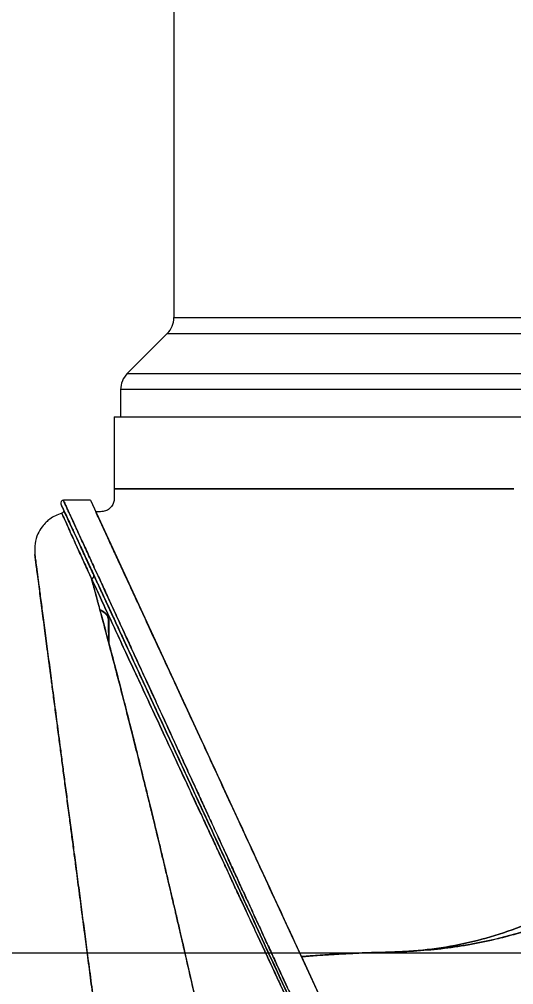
# Model space of a CAD drawing. Header units: millimetres. Extents: x 54 to 415, y 5 to 258.
# Drawn here: x 276.64 to 280.99, y 172.53 to 181.02 of the extents above; entities that cross this region are included whole.
import ezdxf

# ---------------------------------------------------------------- set-up
doc = ezdxf.new("R2010")
doc.units = ezdxf.units.MM
doc.linetypes.add('CENTERX2', pattern=[20.32, 12.7, -2.54, 2.54, -2.54])
doc.styles.add('SLDTEXTSTYLE0', font='TXT', dxfattribs={"width": 0.75})
doc.dimstyles.new('SLDDIMSTYLE0', dxfattribs={"dimtxt": 3.5, "dimasz": 3.302, "dimexe": 0, "dimexo": 0.0625, "dimgap": 0.875, "dimtad": 1, "dimlfac": 15, "dimrnd": 1e-09, "dimzin": 12, "dimdsep": 46, "dimtxsty": 'SLDTEXTSTYLE0', "dimsah": 1, "dimcen": 0.09, "dimadec": 0, "dimazin": 3, "dimtfac": 1, "dimtofl": 0, "dimtmove": 0, "dimatfit": 3, "dimfxl": 1, "dimfrac": 2, "dimtolj": 1, "dimtzin": 12, "dimarcsym": 0})

# ---------------------------------------------------------------- blocks, each defined once
blk = doc.blocks.new('_D')
at = {"color": 7, "linetype": 'Continuous', "lineweight": 0}
for p, q in [((233.7253, 171.8107), (233.7253, 86.7214)), ((347.0586, 171.8107), (347.0586, 86.7214)), ((233.7253, 87.7214), (347.0586, 87.7214))]:
    blk.add_line(p, q, dxfattribs=at)
for points in [[(233.7253, 87.7214), (237.0273, 87.2134), (237.0273, 88.2294)], [(347.0586, 87.7214), (343.7566, 88.2294), (343.7566, 87.2134)]]:
    blk.add_solid(points, dxfattribs=at)
at = {"color": 7, "linetype": 'Continuous', "lineweight": 0, "char_height": 3.5, "attachment_point": 1, "style": 'SLDTEXTSTYLE0'}
for s, insert in [('Recommended Reach Ø', (253.3497, 92.2331)), ('1700', (310.9053, 92.2331))]:
    blk.add_mtext(s, dxfattribs=dict(at, insert=insert))
blk = doc.blocks.new('_D_3')
at = {"color": 7, "linetype": 'Continuous', "lineweight": 0}
for p, q in [((228.3753, 171.8107), (228.3753, 71.8241)), ((352.4086, 171.8107), (352.4086, 71.8241)), ((228.3753, 72.8241), (352.4086, 72.8241))]:
    blk.add_line(p, q, dxfattribs=at)
for points in [[(228.3753, 72.8241), (231.6773, 72.3161), (231.6773, 73.3321)], [(352.4086, 72.8241), (349.1066, 73.3321), (349.1066, 72.3161)]]:
    blk.add_solid(points, dxfattribs=at)
at = {"color": 7, "linetype": 'Continuous', "lineweight": 0, "char_height": 3.5, "attachment_point": 1, "style": 'SLDTEXTSTYLE0'}
for s, insert in [('Max. working area', (261.3704, 77.3893)), ('%%c', (304.678, 77.3359)), ('1860,50', (309.9565, 77.3893))]:
    blk.add_mtext(s, dxfattribs=dict(at, insert=insert))

msp = doc.modelspace()

# ---------------------------------------------------------------- linework, layer by layer
at = {"color": 7, "linetype": 'Continuous', "lineweight": 15}
for p, q in [((278.00327, 195.58318), (278.00327, 178.3982)), ((278.00327, 178.3982), (284.68727, 178.3982)), ((277.94469, 178.25678), (277.59385, 177.90593)), ((277.94516, 178.25678), (284.74538, 178.25678)), ((277.59385, 177.90593), (285.0948, 177.90593)), ((277.53527, 177.76451), (277.53527, 177.52402)), ((285.15527, 177.76451), (277.53527, 177.76451)), ((277.4786, 177.52402), (277.4786, 176.88982)), ((277.47892, 177.52402), (285.21162, 177.52402)), ((277.53527, 177.52402), (285.15527, 177.52402)), ((277.4786, 176.89069), (277.49198, 176.89069)), ((277.49198, 176.89069), (277.4786, 176.89069)), ((277.49198, 176.89069), (277.49234, 176.89069)), ((277.49234, 176.89069), (277.49198, 176.89069)), ((277.49234, 176.89069), (277.52299, 176.89069)), ((277.52299, 176.89069), (277.49234, 176.89069)), ((277.52299, 176.89069), (277.53735, 176.89069)), ((277.53735, 176.89039), (277.52299, 176.89069)), ((277.53735, 176.89069), (277.60039, 176.89069)), ((277.60039, 176.89069), (277.53735, 176.89039)), ((277.60039, 176.89069), (277.61388, 176.89078)), ((277.60114, 176.89069), (277.60039, 176.89069)), ((277.61388, 176.89078), (277.60114, 176.89069)), ((277.83429, 176.89069), (277.99664, 176.89069)), ((277.83979, 176.89069), (277.83429, 176.89069)), ((277.99664, 176.89069), (277.83979, 176.89069)), ((277.99664, 176.89069), (278.03217, 176.89069)), ((278.03217, 176.89069), (277.99664, 176.89069)), ((278.03217, 176.89069), (278.18689, 176.89069)), ((278.18689, 176.89069), (278.03217, 176.89069)), ((278.60007, 176.89069), (278.74064, 176.89069)), ((278.74064, 176.89069), (278.60007, 176.89069)), ((278.74064, 176.89069), (278.85982, 176.89069)), ((278.85982, 176.89069), (278.74064, 176.89069)), ((278.85982, 176.89069), (279.04769, 176.89069)), ((279.04769, 176.89069), (278.85982, 176.89069)), ((279.04769, 176.89069), (279.14029, 176.89069)), ((279.14029, 176.89069), (279.04769, 176.89069)), ((279.35231, 176.89069), (279.14029, 176.89069)), ((279.69696, 176.89069), (279.35231, 176.89069)), ((279.69696, 176.89069), (280.02279, 176.89069)), ((279.69861, 176.89069), (279.69696, 176.89069)), ((280.02279, 176.89069), (279.69861, 176.89069)), ((280.02279, 176.89069), (280.03539, 176.89069)), ((280.03539, 176.89069), (280.02279, 176.89069)), ((280.03539, 176.89069), (280.35744, 176.89069)), ((280.35744, 176.89069), (280.03539, 176.89069)), ((280.35744, 176.89069), (280.35965, 176.89069)), ((280.35965, 176.89069), (280.35744, 176.89069)), ((280.35965, 176.89069), (280.4129, 176.89069)), ((280.4129, 176.89069), (280.35965, 176.89069)), ((280.4129, 176.89069), (280.77074, 176.89069)), ((280.77074, 176.89069), (280.4129, 176.89069)), ((280.77074, 176.89069), (280.99266, 176.89069)), ((280.99266, 176.89069), (280.77074, 176.89069)), ((280.99266, 176.89069), (280.99597, 176.89069)), ((280.99597, 176.89069), (280.99266, 176.89069)), ((277.26906, 176.79069), (277.03099, 176.79069)), ((277.26906, 176.79069), (280.93962, 168.85829)), ((277.43058, 175.74024), (277.43058, 175.59818)), ((277.43058, 175.59818), (277.43058, 175.74024)), ((277.4302, 175.54063), (277.43058, 175.59818)), ((277.43058, 175.59818), (277.43032, 175.53828)), ((278.80442, 172.82402), (278.73987, 172.96268)), ((278.73987, 172.96268), (278.80439, 172.82403)), ((279.12633, 172.77698), (279.12625, 172.77715)), ((279.12625, 172.77715), (279.12633, 172.77698)), ((279.12633, 172.77698), (280.89378, 168.95736))]:
    msp.add_line(p, q, dxfattribs=at)
at = {"color": 7, "linetype": 'CENTERX2', "lineweight": 0}
msp.add_line((233.72527, 172.81069), (347.0586, 172.81069), dxfattribs=at)
msp.add_circle((290.39194, 172.81069), 62.01667, dxfattribs=at)
at = {"color": 7, "linetype": 'Continuous', "lineweight": 15}
for centre, radius, start, end in [((277.80327, 178.3982), 0.2, 315, 0), ((277.73527, 177.76451), 0.2, 135, 180), ((277.03114, 176.76736), 0.02333, 90, 204.831429), ((277.43058, 175.60767), 0.13257, 89.99994, 91.381983)]:
    msp.add_arc(centre, radius, start, end, dxfattribs=at)
msp.add_ellipse((285.25186, 172.81069), major_axis=(0, 54.03554), ratio=0.9535684, start_param=0, end_param=3.1415927, dxfattribs=at)
for points, knots in [([(277.4786, 176.89272), (277.47919, 176.86803), (277.48008, 176.83065), (277.47743, 176.78036), (277.46268, 176.74432), (277.43661, 176.715), (277.40087, 176.69433), (277.35791, 176.68955), (277.32869, 176.68996), (277.31364, 176.69018)], [0, 0, 0, 0, 0.2347526, 0.3553472, 0.4747301, 0.5961563, 0.7221393, 0.8567901, 1, 1, 1, 1]), ([(277.70733, 176.89069), (277.68904, 176.89076), (277.65522, 176.8909), (277.62727, 176.89082), (277.61444, 176.89078)], [0, 0, 0, 0, 0.54090523, 1, 1, 1, 1]), ([(277.61444, 176.89078), (277.62474, 176.89081), (277.64712, 176.89088), (277.68726, 176.89078), (277.7334, 176.89056), (277.78255, 176.89051), (277.81732, 176.89063), (277.83429, 176.89069)], [0, 0, 0, 0, 0.1770713, 0.3849777, 0.6051147, 0.807277, 1, 1, 1, 1]), ([(277.83429, 176.89069), (277.81256, 176.89062), (277.76683, 176.89048), (277.72781, 176.89062), (277.70733, 176.89069)], [0, 0, 0, 0, 0.4751807, 1, 1, 1, 1]), ([(280.65936, 168.87089), (280.65861, 168.87252), (280.6571, 168.87578), (280.64493, 168.90208), (280.62558, 168.94391), (280.59838, 169.00268), (280.56368, 169.07768), (280.52156, 169.16869), (280.47221, 169.27535), (280.41585, 169.39714), (280.35273, 169.53356), (280.28309, 169.68404), (280.20727, 169.84791), (280.12007, 170.03634), (280.02052, 170.25149), (279.90789, 170.49488), (279.78863, 170.75261), (279.66353, 171.02297), (279.53333, 171.30435), (279.39882, 171.59503), (279.26085, 171.89319), (279.12023, 172.19709), (278.97789, 172.5047), (278.83466, 172.81423), (278.69143, 173.12377), (278.54908, 173.43139), (278.40846, 173.73528), (278.2705, 174.03343), (278.13599, 174.32411), (278.00579, 174.60549), (277.88068, 174.87586), (277.76142, 175.13359), (277.6488, 175.37697), (277.54924, 175.59212), (277.46205, 175.78055), (277.38622, 175.94442), (277.31659, 176.0949), (277.25347, 176.23131), (277.19711, 176.35311), (277.14776, 176.45976), (277.10564, 176.55078), (277.07094, 176.62577), (277.04375, 176.68454), (277.02439, 176.72637), (277.01222, 176.75266), (277.01071, 176.75593), (277.00996, 176.75756)], [0, 0, 0, 0, 0.0198086, 0.0396563, 0.0595169, 0.0794327, 0.0994376, 0.1195034, 0.1396681, 0.1599611, 0.1803482, 0.2008618, 0.2215253, 0.2422969, 0.2673997, 0.2927058, 0.3181682, 0.3438171, 0.3695967, 0.3955079, 0.4215444, 0.4476415, 0.473816, 0.5, 0.5261858, 0.5523612, 0.5784583, 0.6044939, 0.6304033, 0.6561847, 0.6818344, 0.7072968, 0.7326021, 0.7577031, 0.7784771, 0.7991405, 0.8196518, 0.8400412, 0.8603342, 0.8804966, 0.9005647, 0.9205697, 0.9404831, 0.9603461, 0.9801926, 1, 1, 1, 1]), ([(277.00996, 176.75756), (277.01071, 176.75593), (277.01222, 176.75267), (277.02439, 176.72637), (277.04375, 176.68454), (277.07094, 176.62577), (277.10565, 176.55077), (277.14776, 176.45975), (277.19711, 176.3531), (277.25347, 176.2313), (277.3166, 176.09489), (277.38623, 175.94441), (277.46206, 175.78054), (277.54925, 175.59211), (277.6488, 175.37696), (277.76143, 175.13357), (277.88069, 174.87584), (278.00579, 174.60547), (278.136, 174.3241), (278.2705, 174.03342), (278.40847, 173.73526), (278.54909, 173.43136), (278.69144, 173.12375), (278.83466, 172.81422), (278.9779, 172.50468), (279.12024, 172.19706), (279.26086, 171.89316), (279.39883, 171.59502), (279.53333, 171.30434), (279.66354, 171.02296), (279.78864, 170.75259), (279.90791, 170.49485), (280.02052, 170.25147), (280.12008, 170.03633), (280.20727, 169.8479), (280.2831, 169.68403), (280.35273, 169.53355), (280.41585, 169.39713), (280.47221, 169.27534), (280.52156, 169.16869), (280.56368, 169.07767), (280.59838, 169.00267), (280.62558, 168.9439), (280.64493, 168.90208), (280.6571, 168.87578), (280.65861, 168.87252), (280.65936, 168.87089)], [0, 0, 0, 0, 0.0198086, 0.0396563, 0.0595169, 0.0794327, 0.0994376, 0.1195034, 0.1396681, 0.1599611, 0.1803482, 0.2008618, 0.2215253, 0.2422969, 0.2673997, 0.2927058, 0.3181682, 0.3438171, 0.3695967, 0.3955079, 0.4215444, 0.4476415, 0.473816, 0.5, 0.5261858, 0.5523612, 0.5784583, 0.6044939, 0.6304033, 0.6561847, 0.6818344, 0.7072968, 0.7326021, 0.7577031, 0.7784771, 0.7991405, 0.8196518, 0.8400412, 0.8603342, 0.8804966, 0.9005647, 0.9205697, 0.9404831, 0.9603461, 0.9801926, 1, 1, 1, 1]), ([(277.03211, 176.70969), (277.03268, 176.70826), (277.03387, 176.7053), (277.03447, 176.70036), (277.03405, 176.69518), (277.03242, 176.69009), (277.02967, 176.68551), (277.02605, 176.68177), (277.02193, 176.67897), (277.01892, 176.67791), (277.01746, 176.67739)], [0, 0, 0, 0, 0.1147977, 0.2378667, 0.3671662, 0.4998388, 0.632536, 0.7619054, 0.8850791, 1, 1, 1, 1]), ([(277.03127, 176.79039), (277.0304, 176.79046), (277.02866, 176.79059), (277.02688, 176.79027), (277.02598, 176.79011)], [0, 0, 0, 0, 0.4997906, 1, 1, 1, 1]), ([(277.03114, 176.79069), (277.0315, 176.78989), (277.03224, 176.7883), (277.03817, 176.77541), (277.04764, 176.75482), (277.06278, 176.7219), (277.08551, 176.67251), (277.11811, 176.60164), (277.15846, 176.51389), (277.20681, 176.40882), (277.26333, 176.28595), (277.32199, 176.15841), (277.38069, 176.03082), (277.43769, 175.90693), (277.49928, 175.77303), (277.56179, 175.63711), (277.62465, 175.5005), (277.68733, 175.36426), (277.7537, 175.21996), (277.82224, 175.07094), (277.88168, 174.94171), (277.93071, 174.83516), (277.96996, 174.74986), (278.01042, 174.66191), (278.05209, 174.57132), (278.09497, 174.47808), (278.13906, 174.38221), (278.18754, 174.27681), (278.24116, 174.16028), (278.30066, 174.03098), (278.36348, 173.89443), (278.42962, 173.75063), (278.49561, 173.60711), (278.5556, 173.47671), (278.60953, 173.35947), (278.65797, 173.25417), (278.70395, 173.15421), (278.74946, 173.05531), (278.79949, 172.94654), (278.83601, 172.86714), (278.85584, 172.82402)], [0, 0, 0, 0, 0.0276536, 0.0553584, 0.0831266, 0.1109703, 0.150078, 0.1895562, 0.2294361, 0.270431, 0.3121287, 0.3545579, 0.3861821, 0.4184114, 0.4512556, 0.4847237, 0.5132626, 0.5424863, 0.5723993, 0.6030057, 0.6323053, 0.6481609, 0.6643189, 0.6807795, 0.6975432, 0.7146103, 0.731981, 0.7496558, 0.7713507, 0.7940927, 0.8178821, 0.8427192, 0.8686045, 0.891674, 0.9093658, 0.9282732, 0.9451023, 0.9599585, 0.9782578, 1, 1, 1, 1]), ([(278.85584, 172.82402), (278.83868, 172.86132), (278.80667, 172.93091), (278.76213, 173.02776), (278.72441, 173.10975), (278.68622, 173.19275), (278.64179, 173.28934), (278.59038, 173.4011), (278.53458, 173.52239), (278.48207, 173.63655), (278.43193, 173.7456), (278.38694, 173.84343), (278.34345, 173.93797), (278.30147, 174.02923), (278.26099, 174.1172), (278.22201, 174.2019), (278.16239, 174.33147), (278.08391, 174.50214), (277.98892, 174.70867), (277.89816, 174.9059), (277.80967, 175.09826), (277.72355, 175.28553), (277.64162, 175.4636), (277.55942, 175.64225), (277.4781, 175.81907), (277.399, 175.99103), (277.32739, 176.14665), (277.26333, 176.28595), (277.20681, 176.40881), (277.16238, 176.50538), (277.1279, 176.58035), (277.10135, 176.63808), (277.07903, 176.68657), (277.05928, 176.72949), (277.04365, 176.76349), (277.0331, 176.78644), (277.03179, 176.78927), (277.03114, 176.79069)], [0, 0, 0, 0, 0.0188079, 0.0350982, 0.0488707, 0.0602276, 0.0770744, 0.0977925, 0.116988, 0.1389016, 0.1562483, 0.1731198, 0.1895164, 0.2054379, 0.2208847, 0.2358567, 0.2503541, 0.2900794, 0.3282382, 0.3648346, 0.4023529, 0.441114, 0.4787513, 0.5152736, 0.5597545, 0.603133, 0.6454312, 0.6878602, 0.729559, 0.7705564, 0.8005074, 0.8302289, 0.859734, 0.8890359, 0.9261406, 0.963119, 1, 1, 1, 1]), ([(277.29926, 176.13236), (277.27823, 176.1778), (277.2362, 176.26863), (277.18281, 176.38401), (277.13683, 176.48339), (277.09908, 176.56496), (277.06935, 176.6292), (277.04804, 176.67526), (277.03512, 176.70318), (277.03072, 176.71269), (277.03489, 176.70367), (277.04768, 176.67604), (277.06879, 176.63042), (277.09824, 176.56678), (277.13588, 176.48543), (277.18205, 176.38566), (277.23574, 176.26963), (277.27805, 176.17819), (277.29923, 176.13242)], [0, 0, 0, 0, 0.0624772, 0.1248734, 0.1868875, 0.2492442, 0.3118258, 0.374594, 0.436886, 0.4990272, 0.5616153, 0.6244268, 0.6867534, 0.7489651, 0.8117463, 0.8742418, 0.9370629, 1, 1, 1, 1]), ([(277.01669, 176.67717), (276.99776, 176.67052), (276.96089, 176.65757), (276.9156, 176.62908), (276.87629, 176.59605), (276.83863, 176.55354), (276.80221, 176.4915), (276.77577, 176.40829), (276.77867, 176.34637), (276.7802, 176.31383)], [0, 0, 0, 0, 0.1274211, 0.24824, 0.3381719, 0.4540038, 0.6079955, 0.7939437, 1, 1, 1, 1]), ([(277.27827, 176.10229), (277.25757, 176.14777), (277.21619, 176.2387), (277.16369, 176.35431), (277.1187, 176.45354), (277.08204, 176.53451), (277.05338, 176.59792), (277.0329, 176.64326), (277.01992, 176.67202), (277.0183, 176.67561), (277.0175, 176.6774)], [0, 0, 0, 0, 0.1255881, 0.251036, 0.3765561, 0.5010992, 0.6252493, 0.7496895, 0.8750498, 1, 1, 1, 1]), ([(277.0175, 176.6774), (277.0183, 176.67562), (277.0199, 176.67207), (277.03284, 176.64339), (277.0534, 176.59787), (277.08233, 176.53387), (277.11919, 176.45246), (277.16408, 176.35345), (277.21634, 176.23838), (277.25759, 176.14773), (277.2783, 176.10223)], [0, 0, 0, 0, 0.1246932, 0.2493483, 0.374646, 0.5005355, 0.6253864, 0.7497547, 0.874378, 1, 1, 1, 1]), ([(279.12625, 172.77715), (279.07305, 172.89211), (278.96629, 173.12282), (278.80572, 173.46984), (278.64535, 173.81642), (278.48867, 174.155), (278.33758, 174.48153), (278.19228, 174.79553), (278.05197, 175.09875), (277.92209, 175.37944), (277.80395, 175.63473), (277.69732, 175.86518), (277.60008, 176.07533), (277.51767, 176.25341), (277.45022, 176.39918), (277.39966, 176.50846), (277.36186, 176.59015), (277.33549, 176.64713), (277.31925, 176.68221), (277.31415, 176.69324), (277.31782, 176.68531), (277.32788, 176.66357), (277.34463, 176.62738), (277.3681, 176.57665), (277.40117, 176.50519), (277.44607, 176.40816), (277.50523, 176.28031), (277.57474, 176.13009), (277.65346, 175.95997), (277.74017, 175.77259), (277.83436, 175.56903), (277.93643, 175.34845), (278.04813, 175.10706), (278.16892, 174.84601), (278.29907, 174.56475), (278.43548, 174.26996), (278.57326, 173.97219), (278.71058, 173.67543), (278.84691, 173.38082), (278.98579, 173.08068), (279.07935, 172.87851), (279.12625, 172.77715)], [0, 0, 0, 0, 0.0295512, 0.0593071, 0.0897129, 0.1203456, 0.1498979, 0.1796666, 0.2101378, 0.2408616, 0.2691409, 0.2976401, 0.3268704, 0.3563716, 0.3822961, 0.4084335, 0.4309134, 0.4535465, 0.4766752, 0.4999793, 0.5181198, 0.5363591, 0.5545986, 0.5729655, 0.5915318, 0.6155736, 0.6397886, 0.6645248, 0.6894303, 0.7137689, 0.7382533, 0.763178, 0.7882471, 0.8150408, 0.8420026, 0.869479, 0.8971277, 0.92251, 0.9480237, 0.973943, 1, 1, 1, 1]), ([(276.78019, 176.31385), (276.78056, 176.31105), (276.7813, 176.30545), (276.78727, 176.2601), (276.79658, 176.1894), (276.80945, 176.0916), (276.82565, 175.9686), (276.84506, 175.82118), (276.86723, 175.65275), (276.88421, 175.52376), (276.89264, 175.45973)], [0, 0, 0, 0, 0.1254475, 0.25163, 0.3777453, 0.5032769, 0.6272929, 0.7520666, 0.8769261, 1, 1, 1, 1]), ([(277.59607, 170.11665), (277.5958, 170.11874), (277.59525, 170.12289), (277.59074, 170.15716), (277.58351, 170.21206), (277.57383, 170.28561), (277.56236, 170.37273), (277.54954, 170.47008), (277.53483, 170.58183), (277.51822, 170.70798), (277.50165, 170.83384), (277.48582, 170.95412), (277.47124, 171.0648), (277.45587, 171.18159), (277.43919, 171.30824), (277.42138, 171.44354), (277.40395, 171.57595), (277.38981, 171.68337), (277.37906, 171.76499), (277.37044, 171.83047), (277.36174, 171.89655), (277.35296, 171.96323), (277.34434, 172.02873), (277.3289, 172.14605), (277.31222, 172.27273), (277.29369, 172.41346), (277.28068, 172.5123), (277.26714, 172.61515), (277.25345, 172.71911), (277.24327, 172.79646), (277.23666, 172.84662), (277.23369, 172.86924), (277.2307, 172.89188), (277.22772, 172.91454), (277.22473, 172.93723), (277.22174, 172.95994), (277.21838, 172.98551), (277.21463, 173.01396), (277.21051, 173.0453), (277.20511, 173.08629), (277.19153, 173.18943), (277.16974, 173.35497), (277.14758, 173.52329), (277.13197, 173.64188), (277.12283, 173.71129), (277.11374, 173.78031), (277.10471, 173.84894), (277.09572, 173.91716), (277.08276, 174.01567), (277.06589, 174.14375), (277.04562, 174.29776), (277.02597, 174.44698), (277.007, 174.59111), (276.98755, 174.7388), (276.9678, 174.88884), (276.94793, 175.03974), (276.93361, 175.14854), (276.92426, 175.21952), (276.91953, 175.25551), (276.91485, 175.29103), (276.91025, 175.32597), (276.90579, 175.35985), (276.90147, 175.39268), (276.89727, 175.4246), (276.88584, 175.5114), (276.8713, 175.6218), (276.85465, 175.74831), (276.84197, 175.84463), (276.83042, 175.93238), (276.81896, 176.01937), (276.80814, 176.1016), (276.79851, 176.1747), (276.79181, 176.22564), (276.78716, 176.26093), (276.78399, 176.28505), (276.78177, 176.30191), (276.78043, 176.31205), (276.78027, 176.31325), (276.78019, 176.31385)], [0, 0, 0, 0, 0.0270926, 0.0539161, 0.0806721, 0.1075636, 0.1306659, 0.1535975, 0.1764859, 0.1994588, 0.2226429, 0.2388903, 0.2550446, 0.2711481, 0.2876537, 0.3056419, 0.3229882, 0.3365398, 0.3441652, 0.3517699, 0.3593579, 0.3669333, 0.3745003, 0.3814662, 0.4061732, 0.4160841, 0.4269505, 0.4378543, 0.4488074, 0.4598219, 0.462186, 0.4645505, 0.4669155, 0.4692811, 0.4716474, 0.4740146, 0.4763827, 0.4796408, 0.4829013, 0.4861645, 0.4924327, 0.5150668, 0.5377274, 0.545039, 0.5523312, 0.5596076, 0.5668716, 0.574127, 0.5813772, 0.5984658, 0.615593, 0.6320627, 0.6485092, 0.6649739, 0.683917, 0.7027643, 0.7215802, 0.7264733, 0.7313679, 0.7362652, 0.7411665, 0.7460128, 0.7506665, 0.7553164, 0.7599637, 0.7891639, 0.8070567, 0.8248082, 0.8424743, 0.8601115, 0.8829941, 0.905394, 0.9272883, 0.9415584, 0.9568165, 0.9719012, 0.9859826, 1, 1, 1, 1]), ([(277.29923, 176.13242), (277.29983, 176.13066), (277.30098, 176.12726), (277.3005, 176.12193), (277.29893, 176.11745), (277.2968, 176.11393), (277.29451, 176.11117), (277.29138, 176.10825), (277.28729, 176.10554), (277.28253, 176.10348), (277.2796, 176.10278), (277.27827, 176.10246)], [0, 0, 0, 0, 0.149615, 0.2887585, 0.4079663, 0.5014274, 0.5812587, 0.6566935, 0.7920158, 0.9060922, 1, 1, 1, 1]), ([(277.2783, 176.1024), (277.27962, 176.10272), (277.28254, 176.10341), (277.28729, 176.10547), (277.29239, 176.10883), (277.29671, 176.11341), (277.29957, 176.11858), (277.3008, 176.12361), (277.30074, 176.12831), (277.29974, 176.13105), (277.29926, 176.13236)], [0, 0, 0, 0, 0.093405, 0.2072848, 0.3428127, 0.4983102, 0.6335734, 0.76449, 0.8874194, 1, 1, 1, 1]), ([(277.29923, 176.13242), (277.31282, 176.10305), (277.34005, 176.0442), (277.38412, 175.94896), (277.43194, 175.84562), (277.48391, 175.73331), (277.54014, 175.6118), (277.60071, 175.4809), (277.66573, 175.34039), (277.7353, 175.19003), (277.80937, 175.02996), (277.88795, 174.86015), (277.97105, 174.68057), (278.06449, 174.47863), (278.16874, 174.25333), (278.28508, 174.00191), (278.40589, 173.74083), (278.53082, 173.47084), (278.65968, 173.19236), (278.7909, 172.9088), (278.92421, 172.6207), (279.0577, 172.33221), (279.19075, 172.04469), (279.32206, 171.76091), (279.4506, 171.48312), (279.57529, 171.21367), (279.69504, 170.95487), (279.8094, 170.70774), (279.91102, 170.48811), (280.00095, 170.29377), (280.07997, 170.12301), (280.15336, 169.9644), (280.22116, 169.81789), (280.28334, 169.68351), (280.3397, 169.56172), (280.39041, 169.45212), (280.43561, 169.35444), (280.4753, 169.26866), (280.50977, 169.19417), (280.53925, 169.13046), (280.56543, 169.0739), (280.58771, 169.02574), (280.60521, 168.98792), (280.61711, 168.96219), (280.62431, 168.94665), (280.62518, 168.94477), (280.62562, 168.94382)], [0, 0, 0, 0, 0.015782, 0.0316146, 0.047527, 0.0649412, 0.0824198, 0.0999994, 0.1191288, 0.1383288, 0.1576444, 0.1784923, 0.1994074, 0.2204433, 0.2473921, 0.27443, 0.3023012, 0.3308728, 0.3595474, 0.389239, 0.4189058, 0.4488829, 0.4789949, 0.5090783, 0.5390424, 0.5688409, 0.5982998, 0.6272614, 0.6560892, 0.6791643, 0.7020756, 0.7249023, 0.7465017, 0.7679548, 0.7893336, 0.8093157, 0.829183, 0.8489979, 0.8673451, 0.8856135, 0.9038552, 0.9239789, 0.9440494, 0.9632808, 0.9816372, 1, 1, 1, 1]), ([(280.62562, 168.94382), (280.62531, 168.94448), (280.62471, 168.94579), (280.61979, 168.95642), (280.61171, 168.97388), (280.59986, 168.99948), (280.58399, 169.03378), (280.56389, 169.07722), (280.53927, 169.13043), (280.50978, 169.19414), (280.47532, 169.26862), (280.43563, 169.35439), (280.39043, 169.45208), (280.33618, 169.56932), (280.27158, 169.70893), (280.19463, 169.87521), (280.10989, 170.05834), (280.01734, 170.25837), (279.91684, 170.47556), (279.80944, 170.70764), (279.6951, 170.95475), (279.57535, 171.21353), (279.45066, 171.48301), (279.32212, 171.76078), (279.19081, 172.04456), (279.05778, 172.33205), (278.92429, 172.62054), (278.79096, 172.90866), (278.66686, 173.17686), (278.55206, 173.42495), (278.44679, 173.65245), (278.34451, 173.87348), (278.24549, 174.08748), (278.14997, 174.29391), (278.05847, 174.49164), (277.97112, 174.68042), (277.88802, 174.85999), (277.80944, 175.02981), (277.73537, 175.18989), (277.6658, 175.34024), (277.5967, 175.48956), (277.5286, 175.63674), (277.46299, 175.77851), (277.40314, 175.90786), (277.34846, 176.02602), (277.31564, 176.09696), (277.29926, 176.13236)], [0, 0, 0, 0, 0.0152992, 0.0305932, 0.0459147, 0.0626307, 0.0793616, 0.0961494, 0.1143796, 0.1326481, 0.1510068, 0.1708102, 0.1906775, 0.2106712, 0.2363182, 0.2621097, 0.2887796, 0.3162284, 0.343907, 0.3727222, 0.4016878, 0.4311464, 0.4609406, 0.4909172, 0.5209876, 0.5511039, 0.581081, 0.6107434, 0.6404476, 0.6643431, 0.6881647, 0.7119829, 0.7345874, 0.757092, 0.779559, 0.8005831, 0.8214983, 0.842358, 0.861662, 0.8808622, 0.9000034, 0.9210724, 0.9420232, 0.9620285, 0.9810507, 1, 1, 1, 1]), ([(277.35291, 175.82771), (277.33928, 175.87864), (277.31326, 175.97592), (277.28956, 176.06163), (277.27827, 176.10246)], [0, 0, 0, 0, 0.5235279, 1, 1, 1, 1]), ([(277.51298, 175.59818), (277.48365, 175.6612), (277.42572, 175.78568), (277.3473, 175.95417), (277.30109, 176.05345), (277.27827, 176.10246)], [0, 0, 0, 0, 0.3416783, 0.6749484, 1, 1, 1, 1]), ([(277.2783, 176.1024), (277.30111, 176.05339), (277.34732, 175.95413), (277.42573, 175.78565), (277.48366, 175.66119), (277.51298, 175.59818)], [0, 0, 0, 0, 0.3250529, 0.6583229, 1, 1, 1, 1]), ([(277.2783, 176.1024), (277.28987, 176.06033), (277.30158, 176.01774), (277.3142, 175.97148), (277.31486, 175.96908), (277.31663, 175.9626), (277.32006, 175.95001), (277.3257, 175.92913), (277.33192, 175.90576), (277.33794, 175.88279), (277.34296, 175.86326), (277.34746, 175.84544), (277.35025, 175.83406), (277.35157, 175.82869)], [0, 0, 0, 0, 0.49246178, 0.49852809, 0.50729528, 0.51876335, 0.5693728, 0.64429001, 0.74351483, 0.81735684, 0.8847183, 0.9455993, 1, 1, 1, 1]), ([(277.43058, 175.74024), (277.42947, 175.74931), (277.42725, 175.76743), (277.40983, 175.79205), (277.38519, 175.81353), (277.36273, 175.82365), (277.35157, 175.82869)], [0, 0, 0, 0, 0.2508895, 0.501317, 0.7521105, 1, 1, 1, 1]), ([(277.35157, 175.8286), (277.35834, 175.82431), (277.37095, 175.81633), (277.39009, 175.80436), (277.40236, 175.79336), (277.41044, 175.78413), (277.41522, 175.77757), (277.42379, 175.7635), (277.42578, 175.75062), (277.42738, 175.7402)], [0, 0, 0, 0, 0.1778933, 0.3312313, 0.4971838, 0.5672721, 0.6366698, 0.7057281, 1, 1, 1, 1]), ([(277.35157, 175.8286), (277.35314, 175.82312), (277.35635, 175.81189), (277.36129, 175.79442), (277.36647, 175.77593), (277.37191, 175.75639), (277.3776, 175.73578), (277.38355, 175.71407), (277.3893, 175.693), (277.39582, 175.66889), (277.40417, 175.63786), (277.41594, 175.59402), (277.42507, 175.55984), (277.4302, 175.54063)], [0, 0, 0, 0, 0.060674, 0.1245157, 0.1915256, 0.2617044, 0.335053, 0.4115719, 0.4912619, 0.5556729, 0.6619231, 0.8100267, 1, 1, 1, 1]), ([(277.35291, 175.82771), (277.35799, 175.82584), (277.36927, 175.82167), (277.38864, 175.80973), (277.41003, 175.79214), (277.42722, 175.76735), (277.42946, 175.74927), (277.43058, 175.74024)], [0, 0, 0, 0, 0.1078464, 0.2395789, 0.4934176, 0.74703, 1, 1, 1, 1]), ([(277.42738, 175.7402), (277.42715, 175.74371), (277.42668, 175.75072), (277.42375, 175.76108), (277.41921, 175.77123), (277.41294, 175.78109), (277.40444, 175.79121), (277.39355, 175.80132), (277.38012, 175.81101), (277.36576, 175.81925), (277.35702, 175.82495), (277.35291, 175.82763)], [0, 0, 0, 0, 0.1003182, 0.2006214, 0.3020913, 0.4054095, 0.5095038, 0.6370153, 0.7642821, 0.8892728, 1, 1, 1, 1]), ([(277.43032, 175.53828), (277.42176, 175.57061), (277.40589, 175.63059), (277.38469, 175.70991), (277.36745, 175.77405), (277.35737, 175.81118), (277.35291, 175.82763)], [0, 0, 0, 0, 0.3196005, 0.5927776, 0.8195667, 1, 1, 1, 1]), ([(277.43058, 175.59818), (277.42996, 175.62343), (277.42878, 175.67181), (277.42784, 175.71808), (277.42738, 175.7402)], [0, 0, 0, 0, 0.5219618, 1, 1, 1, 1]), ([(277.42738, 175.7402), (277.42784, 175.71794), (277.42878, 175.67167), (277.42997, 175.62328), (277.43058, 175.59818)], [0, 0, 0, 0, 0.4810929, 1, 1, 1, 1]), ([(277.4302, 175.54063), (277.44341, 175.49023), (277.47077, 175.38592), (277.51559, 175.21395), (277.56488, 175.0229), (277.61883, 174.81114), (277.6774, 174.57831), (277.72487, 174.3873), (277.75969, 174.24623), (277.78075, 174.16055), (277.80332, 174.06826), (277.82567, 173.97637), (277.8486, 173.88173), (277.87302, 173.78043), (277.90157, 173.66127), (277.93151, 173.53555), (277.9641, 173.39786), (277.99636, 173.26059), (278.02825, 173.12418), (278.05553, 173.0069), (278.07822, 172.90899), (278.09176, 172.85017), (278.09778, 172.82402)], [0, 0, 0, 0, 0.0690145, 0.1428415, 0.2214853, 0.3049491, 0.3932358, 0.4863476, 0.5147433, 0.545248, 0.5778616, 0.6124482, 0.6416749, 0.6764442, 0.717223, 0.7640111, 0.8045484, 0.8566363, 0.9022257, 0.9413163, 0.9739078, 1, 1, 1, 1]), ([(278.0978, 172.82403), (278.09232, 172.84784), (278.08113, 172.89649), (278.06392, 172.97098), (278.04602, 173.04819), (278.03104, 173.11255), (278.01853, 173.166), (278.00741, 173.2135), (277.99297, 173.27507), (277.97458, 173.35328), (277.95218, 173.44827), (277.92747, 173.5526), (277.90157, 173.66138), (277.87749, 173.76191), (277.85648, 173.84911), (277.83993, 173.91748), (277.8245, 173.98111), (277.80338, 174.06803), (277.77607, 174.1798), (277.73702, 174.33841), (277.69254, 174.51764), (277.64329, 174.71417), (277.59662, 174.89848), (277.55175, 175.07387), (277.5087, 175.24024), (277.46801, 175.3958), (277.44269, 175.49153), (277.43032, 175.53828)], [0, 0, 0, 0, 0.02378107, 0.04859396, 0.07443867, 0.10100658, 0.11305221, 0.12805402, 0.14868614, 0.17494848, 0.20684093, 0.24467031, 0.28084057, 0.31785666, 0.34790419, 0.37098295, 0.3889283, 0.41435353, 0.46222018, 0.50733876, 0.58463755, 0.65834088, 0.72844995, 0.79843629, 0.86869178, 0.93587875, 1, 1, 1, 1]), ([(278.07317, 174.39484), (278.0288, 174.49021), (277.94185, 174.67712), (277.81989, 174.93948), (277.70777, 175.18031), (277.60525, 175.40017), (277.54327, 175.53319), (277.51298, 175.59818)], [0, 0, 0, 0, 0.2173258, 0.425931, 0.6258695, 0.8172025, 1, 1, 1, 1]), ([(277.51298, 175.59818), (277.54327, 175.53319), (277.60525, 175.40017), (277.70777, 175.18032), (277.81989, 174.93948), (277.94185, 174.67712), (278.0288, 174.49021), (278.07317, 174.39484)], [0, 0, 0, 0, 0.1827975, 0.3741305, 0.574069, 0.7826742, 1, 1, 1, 1]), ([(276.89264, 175.45973), (276.90069, 175.3986), (276.91682, 175.27609), (276.94334, 175.07464), (276.9713, 174.86225), (276.99676, 174.66888), (277.01901, 174.4999), (277.03795, 174.35601), (277.05813, 174.20275), (277.07959, 174.0397), (277.10196, 173.86976), (277.12541, 173.69168), (277.14994, 173.50534), (277.17537, 173.31217), (277.20071, 173.11969), (277.22589, 172.92846), (277.25264, 172.72523), (277.28088, 172.51074), (277.31026, 172.28757), (277.33893, 172.06984), (277.36965, 171.83649), (277.40177, 171.59248), (277.43439, 171.34474), (277.46444, 171.11648), (277.49175, 170.90903), (277.51612, 170.72393), (277.53738, 170.56246), (277.55541, 170.42549), (277.57025, 170.3128), (277.5798, 170.24021), (277.58571, 170.19534), (277.58925, 170.16848), (277.59218, 170.14617), (277.59439, 170.12941), (277.59582, 170.11854), (277.59599, 170.11728), (277.59607, 170.11665)], [0, 0, 0, 0, 0.03511469, 0.07037442, 0.10516178, 0.14006538, 0.16107136, 0.18192891, 0.20403003, 0.22787271, 0.25173555, 0.27569185, 0.30208261, 0.32868057, 0.35499075, 0.38093698, 0.4071498, 0.43882761, 0.47026473, 0.50163371, 0.53310823, 0.57426908, 0.61476017, 0.65465998, 0.69453699, 0.73402606, 0.77250453, 0.81083661, 0.8491301, 0.8872106, 0.90482484, 0.92242247, 0.94003685, 0.96000006, 0.97997203, 1, 1, 1, 1]), ([(278.73987, 172.96268), (278.71782, 173.01005), (278.67516, 173.10173), (278.61347, 173.23435), (278.55618, 173.35744), (278.50331, 173.47098), (278.45485, 173.57499), (278.40605, 173.67975), (278.33942, 173.82292), (278.25603, 174.00211), (278.16172, 174.20467), (278.10207, 174.33276), (278.07317, 174.39484)], [0, 0, 0, 0, 0.0967054, 0.1871616, 0.2713686, 0.3493263, 0.4210351, 0.4864948, 0.5669469, 0.7199063, 0.864255, 1, 1, 1, 1]), ([(278.07317, 174.39484), (278.08866, 174.36155), (278.1202, 174.29382), (278.16895, 174.18914), (278.21978, 174.07998), (278.27273, 173.9662), (278.32781, 173.84786), (278.38074, 173.73412), (278.43685, 173.61363), (278.49823, 173.48189), (278.57132, 173.32494), (278.65274, 173.14993), (278.70993, 173.02702), (278.73987, 172.96268)], [0, 0, 0, 0, 0.0729756, 0.14851211, 0.22661084, 0.30727296, 0.39049952, 0.47629151, 0.54547086, 0.64137434, 0.74909702, 0.86863896, 1, 1, 1, 1]), ([(279.12625, 172.77715), (279.23556, 172.78523), (279.45423, 172.80139), (279.78289, 172.8143), (280.11155, 172.82212), (280.43662, 172.8626), (280.75255, 172.93559), (281.05729, 173.03527), (281.24966, 173.12455), (281.34527, 173.16892)], [0, 0, 0, 0, 0.1445659, 0.289214, 0.4338346, 0.5780215, 0.7203775, 0.8610338, 1, 1, 1, 1]), ([(281.34527, 173.16892), (281.24966, 173.12455), (281.05728, 173.03527), (280.75254, 172.93559), (280.43661, 172.86259), (280.11154, 172.82212), (279.78287, 172.8143), (279.45422, 172.80139), (279.23555, 172.78523), (279.12625, 172.77715)], [0, 0, 0, 0, 0.1389676, 0.2796254, 0.4219829, 0.5661713, 0.7107933, 0.8554422, 1, 1, 1, 1]), ([(281.34527, 173.0865), (281.23113, 173.0468), (281.00283, 172.96739), (280.66333, 172.88995), (280.42853, 172.85473), (280.30225, 172.84153), (280.27102, 172.83849), (280.24052, 172.83574), (280.20966, 172.83319), (280.18254, 172.83111), (280.15624, 172.82919), (280.12443, 172.82696), (280.09922, 172.82518), (280.08286, 172.82402)], [0, 0, 0, 0, 0.2799922, 0.5600251, 0.8056101, 0.829875, 0.8543309, 0.8783493, 0.9008585, 0.9260998, 0.9414032, 0.9619893, 1, 1, 1, 1]), ([(280.08286, 172.82402), (280.1634, 172.82974), (280.32393, 172.84115), (280.56346, 172.8741), (280.74803, 172.91036), (280.87934, 172.9415), (280.95816, 172.96181), (281.0365, 172.98362), (281.11447, 173.00697), (281.19195, 173.03185), (281.26901, 173.0582), (281.31985, 173.07707), (281.34527, 173.0865)], [0, 0, 0, 0, 0.1870863, 0.3728947, 0.5599442, 0.6227778, 0.6856424, 0.7485619, 0.8112415, 0.8742776, 0.9371602, 1, 1, 1, 1]), ([(278.09778, 172.82402), (278.12127, 172.72115), (278.16689, 172.52132), (278.23183, 172.23191), (278.2916, 171.96298), (278.34612, 171.71515), (278.38571, 171.53318), (278.41249, 171.40898), (278.42836, 171.3351), (278.44396, 171.26227), (278.45928, 171.19048), (278.47433, 171.11977), (278.49569, 171.01907), (278.52284, 170.8905), (278.56042, 170.71141), (278.60096, 170.51693), (278.64334, 170.31205), (278.67971, 170.13489), (278.71085, 169.98205), (278.73758, 169.85021), (278.76247, 169.72699), (278.78805, 169.6), (278.81357, 169.47306), (278.83816, 169.35067), (278.86087, 169.23776), (278.88093, 169.13839), (278.89749, 169.05685), (278.90924, 168.99949), (278.91661, 168.96391), (278.91754, 168.95953), (278.918, 168.95736)], [0, 0, 0, 0, 0.0515288, 0.1000962, 0.145703, 0.1883501, 0.2280386, 0.2413485, 0.2545798, 0.2677325, 0.2808066, 0.2938024, 0.3067197, 0.3368558, 0.366558, 0.4107317, 0.4539156, 0.4961137, 0.5291749, 0.562016, 0.5946394, 0.6270474, 0.6699233, 0.7124263, 0.7545622, 0.8046451, 0.8542191, 0.9032953, 0.9518849, 1, 1, 1, 1]), ([(278.918, 168.95736), (278.91753, 168.95957), (278.9166, 168.96401), (278.90911, 169.00014), (278.8972, 169.05838), (278.8804, 169.14117), (278.86005, 169.24203), (278.837, 169.35663), (278.81205, 169.48082), (278.78854, 169.59779), (278.76808, 169.69936), (278.75187, 169.7797), (278.73483, 169.86397), (278.71696, 169.95211), (278.69825, 170.04406), (278.67238, 170.17081), (278.63794, 170.33842), (278.59332, 170.55387), (278.55591, 170.7331), (278.52774, 170.86723), (278.51017, 170.9506), (278.49218, 171.03571), (278.47377, 171.12254), (278.45492, 171.21105), (278.43565, 171.30122), (278.40842, 171.42807), (278.37189, 171.59687), (278.32459, 171.81317), (278.27346, 172.04496), (278.21848, 172.29187), (278.15967, 172.55326), (278.11884, 172.73243), (278.0978, 172.82403), (278.0978, 172.82403)], [0, 0, 0, 0, 0.0484842, 0.0974466, 0.1468992, 0.1968537, 0.2473214, 0.2897815, 0.3326119, 0.3758187, 0.3975683, 0.4194142, 0.4413572, 0.4633978, 0.4855369, 0.5077748, 0.5517825, 0.5968337, 0.642933, 0.658696, 0.6745785, 0.6905807, 0.7067027, 0.7229447, 0.7393068, 0.7557885, 0.7912902, 0.8288707, 0.868531, 0.9102719, 0.9540942, 0.9999985, 1, 1, 1, 1]), ([(278.80439, 172.82403), (278.82464, 172.78045), (278.86206, 172.69993), (278.91353, 172.58923), (278.95578, 172.49847), (278.99263, 172.41938), (279.02585, 172.34812), (279.05739, 172.28049), (279.08541, 172.22038), (279.11728, 172.15196), (279.17256, 172.03316), (279.24971, 171.86736), (279.34002, 171.67343), (279.39707, 171.55092), (279.42453, 171.49195)], [0, 0, 0, 0, 0.0964499, 0.1782062, 0.2452684, 0.2978288, 0.3539792, 0.4039224, 0.448708, 0.4883361, 0.5571144, 0.7153787, 0.863006, 1, 1, 1, 1]), ([(279.42453, 171.49195), (279.41031, 171.52248), (279.38129, 171.58481), (279.33644, 171.6811), (279.2895, 171.7819), (279.24044, 171.88729), (279.18927, 171.99725), (279.14103, 172.10092), (279.09093, 172.20855), (279.03604, 172.32632), (278.9684, 172.47156), (278.89003, 172.64004), (278.83413, 172.76016), (278.80442, 172.82402)], [0, 0, 0, 0, 0.0710678, 0.1451063, 0.2221162, 0.3020981, 0.3850527, 0.4709803, 0.5354319, 0.626351, 0.7340857, 0.8586357, 1, 1, 1, 1]), ([(278.85584, 172.82402), (278.87299, 172.78673), (278.905, 172.71713), (278.94954, 172.62029), (278.98727, 172.53829), (279.02546, 172.45529), (279.06988, 172.3587), (279.12129, 172.24694), (279.17709, 172.12566), (279.2296, 172.0115), (279.27975, 171.90245), (279.32474, 171.80461), (279.36822, 171.71007), (279.41021, 171.61882), (279.45069, 171.53085), (279.48967, 171.44615), (279.54928, 171.31658), (279.62776, 171.14591), (279.72276, 170.93938), (279.81352, 170.74215), (279.902, 170.54979), (279.98813, 170.36252), (280.07005, 170.18444), (280.15225, 170.0058), (280.23357, 169.82897), (280.31267, 169.65702), (280.38428, 169.5014), (280.44834, 169.3621), (280.50486, 169.23923), (280.5493, 169.14267), (280.58378, 169.06769), (280.61033, 169.00997), (280.63264, 168.96147), (280.65239, 168.91855), (280.66802, 168.88455), (280.67858, 168.86161), (280.67989, 168.85877), (280.68054, 168.85736)], [0, 0, 0, 0, 0.01880793, 0.03509817, 0.04887067, 0.06022758, 0.07707437, 0.09779253, 0.11698799, 0.13890158, 0.15624828, 0.17311984, 0.18951636, 0.20543794, 0.22088468, 0.2358567, 0.25035414, 0.29007939, 0.32823823, 0.3648346, 0.40235285, 0.44111398, 0.47875129, 0.51527362, 0.55975447, 0.60313295, 0.64543124, 0.68786023, 0.72955901, 0.77055637, 0.80050736, 0.8302289, 0.85973399, 0.8890359, 0.92614056, 0.96311903, 1, 1, 1, 1]), ([(280.68054, 168.85736), (280.68017, 168.85815), (280.67944, 168.85975), (280.6735, 168.87264), (280.66403, 168.89323), (280.6489, 168.92614), (280.62617, 168.97554), (280.59357, 169.04641), (280.55321, 169.13416), (280.50486, 169.23923), (280.44834, 169.36209), (280.38969, 169.48964), (280.33098, 169.61723), (280.27398, 169.74112), (280.2124, 169.87502), (280.14989, 170.01094), (280.08703, 170.14755), (280.02435, 170.28379), (279.95797, 170.42809), (279.88944, 170.57711), (279.82999, 170.70634), (279.78096, 170.81289), (279.74171, 170.89819), (279.70125, 170.98613), (279.65958, 171.07673), (279.6167, 171.16996), (279.57261, 171.26584), (279.52414, 171.37123), (279.47052, 171.48776), (279.41101, 171.61707), (279.34819, 171.75361), (279.28206, 171.89742), (279.21607, 172.04094), (279.15608, 172.17134), (279.10214, 172.28857), (279.05371, 172.39388), (279.00773, 172.49383), (278.96222, 172.59274), (278.91219, 172.70151), (278.87567, 172.78091), (278.85584, 172.82402)], [0, 0, 0, 0, 0.02765358, 0.0553584, 0.08312661, 0.11097027, 0.15007798, 0.18955621, 0.2294361, 0.27043105, 0.31212873, 0.35455795, 0.38618207, 0.41841142, 0.45125561, 0.48472373, 0.51326256, 0.5424863, 0.57239933, 0.60300575, 0.63230528, 0.64816093, 0.6643189, 0.68077954, 0.69754322, 0.71461028, 0.73198105, 0.74965582, 0.77135073, 0.79409267, 0.81788206, 0.84271922, 0.86860446, 0.89167404, 0.90936581, 0.92827315, 0.94510226, 0.95995849, 0.97825777, 1, 1, 1, 1]), ([(280.08286, 172.82402), (280.02272, 172.82106), (279.90191, 172.81511), (279.72357, 172.81191), (279.57051, 172.80552), (279.44517, 172.7989), (279.34556, 172.79269), (279.23994, 172.78531), (279.16733, 172.77999), (279.12633, 172.77698)], [0, 0, 0, 0, 0.18857541, 0.3788384, 0.55863254, 0.66836685, 0.77195841, 0.87122847, 1, 1, 1, 1]), ([(279.12633, 172.77698), (279.17217, 172.78034), (279.25177, 172.78618), (279.37177, 172.79445), (279.48523, 172.80119), (279.60303, 172.80693), (279.72211, 172.81126), (279.84178, 172.81511), (279.96334, 172.81624), (280.04302, 172.82143), (280.08286, 172.82402)], [0, 0, 0, 0, 0.14398011, 0.24997949, 0.37674076, 0.49997464, 0.6193423, 0.74997232, 0.87497696, 1, 1, 1, 1])]:
    msp.add_open_spline(points, degree=3, knots=knots, dxfattribs=at)
for points in [[(277.61388, 176.89078), (277.61398, 176.89078), (277.61416, 176.89078), (277.61435, 176.89078), (277.61444, 176.89078)], [(277.61444, 176.89078), (277.61435, 176.89078), (277.61416, 176.89078), (277.61398, 176.89078), (277.61388, 176.89078)], [(278.18689, 176.89069), (278.25063, 176.89069), (278.37811, 176.89069), (278.52608, 176.89069), (278.60007, 176.89069)], [(278.60007, 176.89069), (278.52608, 176.89069), (278.37811, 176.89069), (278.25063, 176.89069), (278.18689, 176.89069)], [(279.14029, 176.89069), (279.22973, 176.89069), (279.40859, 176.89069), (279.60084, 176.89069), (279.69696, 176.89069)]]:
    msp.add_open_spline(points, degree=3, dxfattribs=at)

# ---------------------------------------------------------------- dimensions: what is measured, and where the dimension line sits
at = {"color": 7, "linetype": 'Continuous', "lineweight": 0}
for base, p1, p2, text, picture, middle in [((352.4086, 72.82412), (228.37527, 172.81069), (352.4086, 172.81069), 'Max. working area %%c<>', '_D_3', (294.0683, 72.82412)), ((347.0586, 87.72137), (233.72527, 172.81069), (347.0586, 172.81069), 'Recommended Reach Ø<>', '_D', (287.29972, 87.72137))]:
    dim = msp.add_linear_dim(base=base, p1=p1, p2=p2, text=text, dimstyle='SLDDIMSTYLE0', dxfattribs=at)
    dim.commit()
    dim.dimension.update_dxf_attribs({"geometry": picture, "text_midpoint": middle, "dimtype": 160})

doc.saveas('drawing.dxf')
